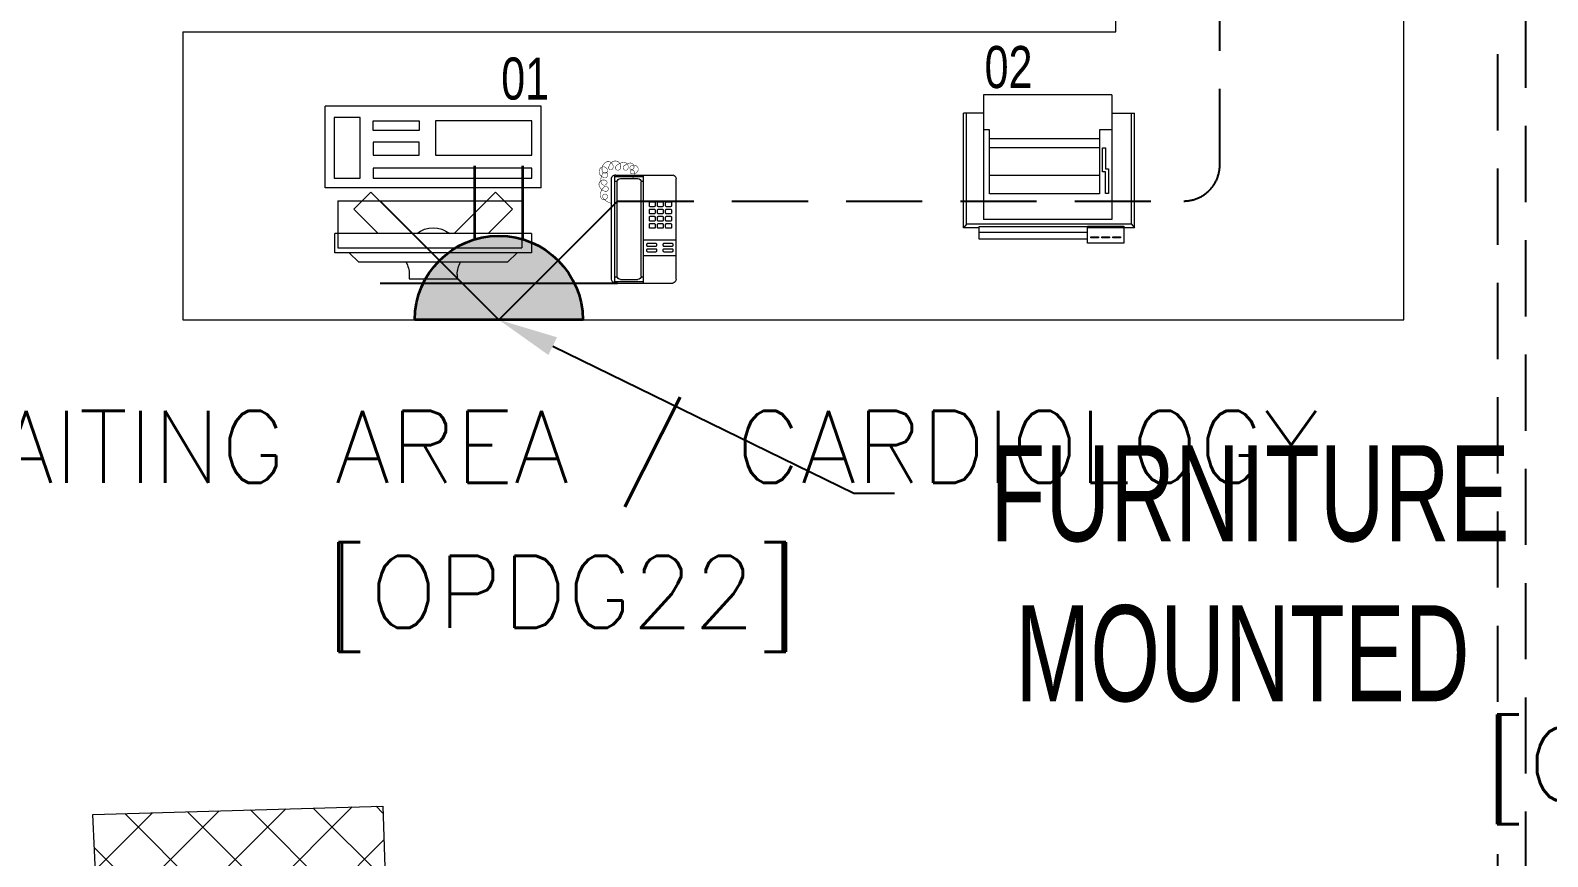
# Model space of a CAD drawing. Header units: inches. Extents: x -12418 to 242017, y -29325 to 19878.
# Drawn here: x 26688 to 29850, y -5685 to -3964 of the extents above; entities that cross this region are included whole.
import ezdxf
from ezdxf import colors
from ezdxf.entities.mleader import LeaderData, LeaderLine
from ezdxf.enums import TextEntityAlignment as Align
from ezdxf.math import Vec2, Vec3

# ---------------------------------------------------------------- set-up
doc = ezdxf.new("R2010")
doc.units = ezdxf.units.IN
doc.header["$LTSCALE"] = 25
doc.header["$MEASUREMENT"] = 0
doc.linetypes.add('DASHDOT', pattern=[25.4, 12.7, -6.35, 0, -6.35])
doc.linetypes.add('HIDDEN', pattern=[9.525, 6.35, -3.175])
doc.layers.get('0').update_dxf_attribs({"color": 8})
doc.layers.get('Defpoints').update_dxf_attribs({"color": 8})
for name, color, linetype, lineweight in [('00-Ground Floor$0$72_EGR_BASE_TEXT', 252, 'Continuous', 5), ('00-Ground Floor$0$72_EGR_EQP_TAG', 142, 'Continuous', 5), ('00-Ground Floor$0$C-HYDR-CTCH', 251, 'Continuous', 5), ('00-Ground Floor$0$Hatch', 254, 'Continuous', 5), ('00-Ground Floor$0$LOADING', 253, 'Continuous', 5), ('E-LITE-CIRC', 6, 'Continuous', 25), ('E-LITE-CLNG-CNDT', 6, 'DASHDOT', 35), ('E-LITE-EXIT-NUMB', 6, 'Continuous', 25), ('E-POWR-FLOR-CNDT', 6, 'HIDDEN', 25), ('E-POWR-TEXT', 6, 'Continuous', 25), ('E-POWR-WALL @ 100', 4, 'Continuous', 35)]:
    doc.layers.add(name, color=color, linetype=linetype, lineweight=lineweight)
doc.styles.add('00-Ground Floor$0$SIMPLEX', font='SIMPLEX.shx', dxfattribs={"height": 150})
doc.styles.add('00-Ground Floor$0$X3G_ENTITY_257CFD', font='swisscl.ttf', dxfattribs={"height": 200})
doc.styles.add('DC_Elc_Romans', font='elc_romans.shx', dxfattribs={"width": 0.7})
doc.styles.add('DC_Simplex', font='SIMPLEX.shx', dxfattribs={"width": 0.7})

# ---------------------------------------------------------------- blocks, each defined once
blk = doc.blocks.new('00-Ground Floor$0$DM20079-P')
at = {"color": 0}
for p, q in [((-0.0616, 0.225), (0.0594, 0.225)), ((-0.0616, 0.225), (-0.0616, 0)), ((-0.0616, 0.222), (-0.0016, 0.222)), ((-0.0016, 0.225), (-0.0016, 0)), ((-0.0686, 0.217), (-0.0686, 0.008)), ((-0.0616, 0.212), (-0.0565, 0.212)), ((-0.0566, 0.2105), (-0.0566, 0.0145)), ((-0.0496, 0.2175), (-0.0136, 0.2175)), ((-0.0068, 0.212), (-0.0016, 0.212)), ((-0.0066, 0.2105), (-0.0066, 0.0145)), ((0.0664, 0.217), (0.0664, 0.008)), ((-0.0016, 0.1675), (0.0664, 0.1675)), ((-0.0016, 0.135), (0.0664, 0.135)), ((-0.0616, 0.013), (-0.0565, 0.013)), ((-0.0616, 0.003), (-0.0016, 0.003)), ((-0.0594, 0), (0.0594, 0)), ((-0.0496, 0.0075), (-0.0136, 0.0075)), ((-0.0068, 0.013), (-0.0016, 0.013))]:
    blk.add_line(p, q, dxfattribs=at)
for points in [[(0.0074, 0.1605, 0.414214), (0.0054, 0.1585), (0.0054, 0.1555, 0.414214), (0.0074, 0.1535), (0.0234, 0.1535, 0.414214), (0.0254, 0.1555), (0.0254, 0.1585, 0.414214), (0.0234, 0.1605)], [(0.0574, 0.1535, 0.414214), (0.0594, 0.1555), (0.0594, 0.1585, 0.414214), (0.0574, 0.1605), (0.0414, 0.1605, 0.414214), (0.0394, 0.1585), (0.0394, 0.1555, 0.414214), (0.0414, 0.1535)], [(0.0234, 0.142, 0.414214), (0.0254, 0.144), (0.0254, 0.147, 0.414214), (0.0234, 0.149), (0.0074, 0.149, 0.414214), (0.0054, 0.147), (0.0054, 0.144, 0.414214), (0.0074, 0.142)], [(0.0574, 0.142, 0.414214), (0.0594, 0.144), (0.0594, 0.147, 0.414214), (0.0574, 0.149), (0.0414, 0.149, 0.414214), (0.0394, 0.147), (0.0394, 0.144, 0.414214), (0.0414, 0.142)], [(0.0104, 0.103, 0.414214), (0.0124, 0.101), (0.0204, 0.101, 0.414214), (0.0224, 0.103), (0.0224, 0.109, 0.414214), (0.0204, 0.111), (0.0124, 0.111, 0.414214), (0.0104, 0.109)], [(0.0104, 0.088, 0.414214), (0.0124, 0.086), (0.0204, 0.086, 0.414214), (0.0224, 0.088), (0.0224, 0.094, 0.414214), (0.0204, 0.096), (0.0124, 0.096, 0.414214), (0.0104, 0.094)], [(0.0274, 0.103, 0.414214), (0.0294, 0.101), (0.0374, 0.101, 0.414214), (0.0394, 0.103), (0.0394, 0.109, 0.414214), (0.0374, 0.111), (0.0294, 0.111, 0.414214), (0.0274, 0.109)], [(0.0274, 0.088, 0.414214), (0.0294, 0.086), (0.0374, 0.086, 0.414214), (0.0394, 0.088), (0.0394, 0.094, 0.414214), (0.0374, 0.096), (0.0294, 0.096, 0.414214), (0.0274, 0.094)], [(0.0444, 0.103, 0.414214), (0.0464, 0.101), (0.0544, 0.101, 0.414214), (0.0564, 0.103), (0.0564, 0.109, 0.414214), (0.0544, 0.111), (0.0464, 0.111, 0.414214), (0.0444, 0.109)], [(0.0444, 0.088, 0.414214), (0.0464, 0.086), (0.0544, 0.086, 0.414214), (0.0564, 0.088), (0.0564, 0.094, 0.414214), (0.0544, 0.096), (0.0464, 0.096, 0.414214), (0.0444, 0.094)], [(0.0104, 0.073, 0.414214), (0.0124, 0.071), (0.0204, 0.071, 0.414214), (0.0224, 0.073), (0.0224, 0.079, 0.414214), (0.0204, 0.081), (0.0124, 0.081, 0.414214), (0.0104, 0.079)], [(0.0104, 0.058, 0.414214), (0.0124, 0.056), (0.0204, 0.056, 0.414214), (0.0224, 0.058), (0.0224, 0.064, 0.414214), (0.0204, 0.066), (0.0124, 0.066, 0.414214), (0.0104, 0.064)], [(0.0274, 0.073, 0.414214), (0.0294, 0.071), (0.0374, 0.071, 0.414214), (0.0394, 0.073), (0.0394, 0.079, 0.414214), (0.0374, 0.081), (0.0294, 0.081, 0.414214), (0.0274, 0.079)], [(0.0274, 0.058, 0.414214), (0.0294, 0.056), (0.0374, 0.056, 0.414214), (0.0394, 0.058), (0.0394, 0.064, 0.414214), (0.0374, 0.066), (0.0294, 0.066, 0.414214), (0.0274, 0.064)], [(0.0444, 0.073, 0.414214), (0.0464, 0.071), (0.0544, 0.071, 0.414214), (0.0564, 0.073), (0.0564, 0.079, 0.414214), (0.0544, 0.081), (0.0464, 0.081, 0.414214), (0.0444, 0.079)], [(0.0444, 0.058, 0.414214), (0.0464, 0.056), (0.0544, 0.056, 0.414214), (0.0564, 0.058), (0.0564, 0.064, 0.414214), (0.0544, 0.066), (0.0464, 0.066, 0.414214), (0.0444, 0.064)]]:
    blk.add_lwpolyline(points, format="xyb", close=True, dxfattribs=at)
at = {"color": 0, "const_width": 0.001}
blk.add_lwpolyline([(-0.0686, 0.059, 0.184574), (-0.0861, 0.0478, 1.44364), (-0.0769, 0.0452, 0.837915), (-0.0907, 0.0465, 0.30536), (-0.0835, 0.0248, 1.584726), (-0.0815, 0.034, 0.253153), (-0.094, 0.0228, 0.874198), (-0.0776, 0.0142, 0.915253), (-0.0897, 0.0168, 0.223821), (-0.0874, -0.0011, 1.703343), (-0.0796, 0.005, 0.588962), (-0.0934, -0.0114, 0.717795), (-0.0769, -0.0108, 0.983104), (-0.0875, -0.0075, 0.326362), (-0.0815, -0.0259, 0.758716), (-0.0657, -0.0134, 0.906186), (-0.0743, -0.016, 0.189488), (-0.067, -0.0272, 0.7948), (-0.0506, -0.0127, 1.223996), (-0.0585, -0.0193, 0.072149), (-0.0473, -0.0259, 0.645886), (-0.0341, -0.0134, 1.366917), (-0.042, -0.0193, 0.078415), (-0.0315, -0.0246, 0.723006), (-0.0229, -0.0127, 1.105484), (-0.0289, -0.018, 0.327892), (-0.017, -0.0193, 0.446638), (-0.0144, -0.0068, 0.327263), (-0.0269, -0.0029, 1.240441), (-0.0229, -0.0094, 0.611307), (-0.0278, 0.0075)], format="xyb", dxfattribs=at)
at = {"color": 0}
for centre, radius, start, end in [((-0.0605, 0.217), 0.00813, 97.9633, 179.6649), ((0.0582, 0.217), 0.00813, 0.3351, 82.0367), ((-0.0496, 0.2105), 0.007, 90, 180), ((-0.0136, 0.2105), 0.007, 0, 90), ((-0.0605, 0.008), 0.00813, 180.3351, 277.9633), ((-0.0496, 0.0145), 0.007, 180, 270), ((-0.0136, 0.0145), 0.007, 270, 0), ((0.0582, 0.008), 0.00813, 277.9633, 359.6649)]:
    blk.add_arc(centre, radius, start, end, dxfattribs=at)
blk = doc.blocks.new('00-Ground Floor$0$ITCWLS1-P')
at = {"layer": '00-Ground Floor$0$LOADING'}
for p, q in [((-0.17, 0.45), (-0.17, 0)), ((-0.17, 0.45), (0, 0.45)), ((0, 0.45), (0, 0)), ((-0.2651, 0.43, 0), (-0.3051, 0.43, 0)), ((-0.3051, 0.43, 0), (-0.3051, 0.02, 0)), ((-0.2651, 0.43, 0), (-0.2651, 0.02, 0)), ((-0.1496, 0.4305), (-0.1291, 0.4305)), ((-0.1291, 0.4305), (-0.1291, 0.4089)), ((-0.3251, 0.38, 0), (-0.3051, 0.4, 0)), ((-0.3251, 0.38, 0), (-0.3251, 0.07, 0)), ((-0.197, 0.4094), (-0.295, 0.4094)), ((-0.295, 0.0264), (-0.295, 0.4094)), ((-0.197, 0.0264), (-0.197, 0.4094)), ((-0.3503, 0.275), (-0.3596, 0.275)), ((-0.3596, 0.175), (-0.3596, 0.275)), ((-0.3503, 0.175), (-0.3596, 0.175)), ((-0.3251, 0.07, 0), (-0.3051, 0.05, 0)), ((-0.3051, 0.02, 0), (-0.2651, 0.02, 0)), ((-0.197, 0.0264), (-0.295, 0.0264)), ((-0.17, 0), (0, 0))]:
    blk.add_line(p, q, dxfattribs=at)
at = {"layer": '00-Ground Floor$0$LOADING', "extrusion": (2.48281e-10, 3.18408e-10, -1)}
for p, q in [((-0.2651, 0.3395), (-0.2144, 0.3902)), ((-0.1791, 0.3548), (-0.2144, 0.3902)), ((-0.2651, 0.2688), (-0.1791, 0.3548))]:
    blk.add_line(p, q, dxfattribs=at)
at = {"layer": '00-Ground Floor$0$LOADING', "extrusion": (2.48281e-10, -3.18408e-10, -1)}
for p, q in [((-0.2651, 0.1812), (-0.1791, 0.0952)), ((-0.2651, 0.1105), (-0.2144, 0.0598)), ((-0.1791, 0.0952), (-0.2144, 0.0598))]:
    blk.add_line(p, q, dxfattribs=at)
at = {"layer": '00-Ground Floor$0$LOADING'}
for points in [[(-0.1291, 0.4089), (-0.1291, 0.1), (-0.1496, 0.1), (-0.1496, 0.4305)], [(-0.1496, 0.1), (-0.1496, 0.1), (-0.1496, 0.1), (-0.1496, 0.1), (-0.1496, 0.1), (-0.1496, 0.1), (-0.1496, 0.1), (-0.1496, 0.1), (-0.1496, 0.1)], [(-0.1496, 0.1), (-0.1496, 0.1), (-0.1496, 0.1), (-0.1496, 0.1), (-0.1496, 0.1), (-0.1496, 0.1), (-0.1496, 0.1), (-0.1496, 0.1), (-0.1496, 0.1), (-0.1496, 0.1), (-0.1496, 0.1), (-0.1496, 0.1), (-0.1496, 0.1), (-0.1496, 0.1), (-0.1496, 0.1), (-0.1496, 0.1), (-0.1496, 0.1), (-0.1496, 0.1)], [(-0.1496, 0.1), (-0.1496, 0.1), (-0.1496, 0.1), (-0.1496, 0.1), (-0.1496, 0.1), (-0.1496, 0.1), (-0.1496, 0.1), (-0.1496, 0.1), (-0.1496, 0.1), (-0.1496, 0.1)], [(-0.1496, 0.1), (-0.1496, 0.1), (-0.1496, 0.1), (-0.1496, 0.1), (-0.1496, 0.1), (-0.1496, 0.1), (-0.1496, 0.1)], [(-0.1496, 0.1), (-0.1496, 0.1), (-0.1496, 0.1), (-0.1496, 0.1), (-0.1496, 0.1), (-0.1496, 0.1), (-0.1496, 0.1), (-0.1496, 0.1), (-0.1496, 0.1), (-0.1496, 0.1)], [(-0.1496, 0.1), (-0.1496, 0.1), (-0.1496, 0.1), (-0.1496, 0.1), (-0.1496, 0.1), (-0.1496, 0.1), (-0.1496, 0.1), (-0.1496, 0.1), (-0.1496, 0.1), (-0.1496, 0.1), (-0.1496, 0.1), (-0.1496, 0.1), (-0.1496, 0.1), (-0.1496, 0.1), (-0.1496, 0.1)], [(-0.1496, 0.1), (-0.1496, 0.1), (-0.1496, 0.1), (-0.1496, 0.1), (-0.1496, 0.1), (-0.1496, 0.1), (-0.1496, 0.1), (-0.1496, 0.1), (-0.1496, 0.1), (-0.1496, 0.1)], [(-0.1496, 0.1), (-0.1496, 0.1), (-0.1496, 0.1), (-0.1496, 0.1), (-0.1496, 0.1), (-0.1496, 0.1), (-0.1496, 0.1), (-0.1496, 0.1), (-0.1496, 0.1), (-0.1496, 0.1)], [(-0.1496, 0.1), (-0.1496, 0.1), (-0.1496, 0.1), (-0.1496, 0.1), (-0.1496, 0.1), (-0.1496, 0.1), (-0.1496, 0.1), (-0.1496, 0.1), (-0.1496, 0.1), (-0.1496, 0.1), (-0.1496, 0.1), (-0.1496, 0.1), (-0.1496, 0.1), (-0.1496, 0.1), (-0.1496, 0.1), (-0.1496, 0.1), (-0.1496, 0.1), (-0.1496, 0.1), (-0.1496, 0.1), (-0.1496, 0.1), (-0.1496, 0.1), (-0.1496, 0.1), (-0.1496, 0.1), (-0.1496, 0.1), (-0.1496, 0.1), (-0.1496, 0.1), (-0.1496, 0.1), (-0.1496, 0.1), (-0.1496, 0.1), (-0.1496, 0.1), (-0.1496, 0.1), (-0.1496, 0.1), (-0.1496, 0.1), (-0.1496, 0.1), (-0.1496, 0.1), (-0.1496, 0.1), (-0.1496, 0.1), (-0.1496, 0.1), (-0.1496, 0.1), (-0.1496, 0.1), (-0.1496, 0.1), (-0.1496, 0.1), (-0.1496, 0.1), (-0.1496, 0.1), (-0.1496, 0.1), (-0.1496, 0.1), (-0.1496, 0.1), (-0.1496, 0.1), (-0.1496, 0.1), (-0.1496, 0.1), (-0.1496, 0.1), (-0.1496, 0.1), (-0.1496, 0.1), (-0.1496, 0.1)], [(-0.1496, 0.1), (-0.1496, 0.1), (-0.1496, 0.1), (-0.1496, 0.1), (-0.1496, 0.1), (-0.1496, 0.1), (-0.1496, 0.1), (-0.1496, 0.1), (-0.1496, 0.1), (-0.1496, 0.1), (-0.1496, 0.1), (-0.1496, 0.1), (-0.1496, 0.1), (-0.1496, 0.1), (-0.1496, 0.1), (-0.1496, 0.1), (-0.1496, 0.1), (-0.1496, 0.1), (-0.1496, 0.1), (-0.1496, 0.1), (-0.1496, 0.1), (-0.1496, 0.1), (-0.1496, 0.1), (-0.1496, 0.1), (-0.1496, 0.1), (-0.1496, 0.1), (-0.1496, 0.1), (-0.1496, 0.1), (-0.1496, 0.1), (-0.1496, 0.1), (-0.1496, 0.1), (-0.1496, 0.1), (-0.1496, 0.1), (-0.1496, 0.1), (-0.1496, 0.1), (-0.1496, 0.1), (-0.1496, 0.1), (-0.1496, 0.1), (-0.1496, 0.1), (-0.1496, 0.1), (-0.1496, 0.1), (-0.1496, 0.1), (-0.1496, 0.1), (-0.1496, 0.1), (-0.1496, 0.1), (-0.1496, 0.1), (-0.1496, 0.1), (-0.1496, 0.1), (-0.1496, 0.1), (-0.1496, 0.1), (-0.1496, 0.1), (-0.1496, 0.1), (-0.1496, 0.1), (-0.1496, 0.1), (-0.1496, 0.1), (-0.1496, 0.1), (-0.1496, 0.1), (-0.1496, 0.1), (-0.1496, 0.1), (-0.1496, 0.1), (-0.1496, 0.1), (-0.1496, 0.1), (-0.1496, 0.1), (-0.1496, 0.1), (-0.1496, 0.1), (-0.1496, 0.1), (-0.1496, 0.1), (-0.1496, 0.1), (-0.1496, 0.1), (-0.1496, 0.1), (-0.1496, 0.1), (-0.1496, 0.1), (-0.1496, 0.1), (-0.1496, 0.1), (-0.1496, 0.1), (-0.1496, 0.1), (-0.1496, 0.1), (-0.1496, 0.1), (-0.1496, 0.1), (-0.1496, 0.1), (-0.1496, 0.1), (-0.1496, 0.1), (-0.1496, 0.1), (-0.1496, 0.1), (-0.1496, 0.1), (-0.1496, 0.1), (-0.1496, 0.1), (-0.1496, 0.1), (-0.1496, 0.1)], [(-0.1496, 0.1), (-0.1496, 0.1), (-0.1496, 0.1), (-0.1496, 0.1), (-0.1496, 0.1), (-0.1496, 0.1), (-0.1496, 0.1), (-0.1496, 0.1), (-0.1496, 0.1), (-0.1496, 0.1), (-0.1496, 0.1), (-0.1496, 0.1)], [(-0.1496, 0.1), (-0.1496, 0.1), (-0.1496, 0.1), (-0.1496, 0.1), (-0.1496, 0.1), (-0.1496, 0.1), (-0.1496, 0.1)], [(-0.1496, 0.1), (-0.1496, 0.1), (-0.1496, 0.1), (-0.1496, 0.1), (-0.1496, 0.1), (-0.1496, 0.1), (-0.1496, 0.1), (-0.1496, 0.1), (-0.1496, 0.1), (-0.1496, 0.1), (-0.1496, 0.1), (-0.1496, 0.1), (-0.1496, 0.1), (-0.1496, 0.1), (-0.1496, 0.1), (-0.1496, 0.1), (-0.1496, 0.1)], [(-0.1496, 0.1), (-0.1496, 0.1), (-0.1496, 0.1), (-0.1496, 0.1), (-0.1496, 0.1), (-0.1496, 0.1), (-0.1496, 0.1), (-0.1496, 0.1), (-0.1496, 0.1), (-0.1496, 0.1), (-0.1496, 0.1), (-0.1496, 0.1), (-0.1496, 0.1), (-0.1496, 0.1), (-0.1496, 0.1), (-0.1496, 0.1), (-0.1496, 0.1), (-0.1496, 0.1), (-0.1496, 0.1), (-0.1496, 0.1), (-0.1496, 0.1), (-0.1496, 0.1), (-0.1496, 0.1), (-0.1496, 0.1), (-0.1496, 0.1), (-0.1496, 0.1), (-0.1496, 0.1), (-0.1496, 0.1), (-0.1496, 0.1), (-0.1496, 0.1), (-0.1496, 0.1), (-0.1496, 0.1), (-0.1496, 0.1), (-0.1496, 0.1), (-0.1496, 0.1), (-0.1496, 0.1), (-0.1496, 0.1), (-0.1496, 0.1), (-0.1496, 0.1), (-0.1496, 0.1), (-0.1496, 0.1), (-0.1496, 0.1), (-0.1496, 0.1), (-0.1496, 0.1), (-0.1496, 0.1), (-0.1496, 0.1), (-0.1496, 0.1), (-0.1496, 0.1), (-0.1496, 0.1), (-0.1496, 0.1), (-0.1496, 0.1), (-0.1496, 0.1), (-0.1496, 0.1), (-0.1496, 0.1), (-0.1496, 0.1), (-0.1496, 0.1), (-0.1496, 0.1), (-0.1496, 0.1), (-0.1496, 0.1), (-0.1496, 0.1), (-0.1496, 0.1), (-0.1496, 0.1), (-0.1496, 0.1), (-0.1496, 0.1), (-0.1496, 0.1), (-0.1496, 0.1), (-0.1496, 0.1), (-0.1496, 0.1), (-0.1496, 0.1), (-0.1496, 0.1), (-0.1496, 0.1), (-0.1496, 0.1), (-0.1496, 0.1), (-0.1496, 0.1), (-0.1496, 0.1), (-0.1496, 0.1), (-0.1496, 0.1), (-0.1496, 0.1), (-0.1496, 0.1), (-0.1496, 0.1), (-0.1496, 0.1), (-0.1496, 0.1), (-0.1496, 0.1), (-0.1496, 0.1), (-0.1496, 0.1), (-0.1496, 0.1), (-0.1496, 0.1), (-0.1496, 0.1), (-0.1496, 0.1), (-0.1496, 0.1), (-0.1496, 0.1), (-0.1496, 0.1), (-0.1496, 0.1), (-0.1496, 0.1), (-0.1496, 0.1), (-0.1496, 0.1), (-0.1496, 0.1), (-0.1496, 0.1), (-0.1496, 0.1), (-0.1496, 0.1), (-0.1496, 0.1), (-0.1496, 0.1), (-0.1496, 0.1), (-0.1496, 0.1), (-0.1496, 0.1), (-0.1496, 0.1), (-0.1496, 0.1), (-0.1496, 0.1), (-0.1496, 0.1), (-0.1496, 0.1), (-0.1496, 0.1)], [(-0.1496, 0.1), (-0.1496, 0.1), (-0.1496, 0.1), (-0.1496, 0.1), (-0.1496, 0.1), (-0.1496, 0.1), (-0.1496, 0.1), (-0.1496, 0.1)]]:
    blk.add_lwpolyline(points, dxfattribs=at)
for points in [[(-0.1019, 0.4305), (-0.0304, 0.4305), (-0.0304, 0.2294), (-0.1019, 0.2294)], [(-0.1019, 0.1954), (-0.0747, 0.1954), (-0.0747, 0.1), (-0.1019, 0.1)], [(-0.0304, 0.1954), (-0.0508, 0.1954), (-0.0508, 0.1), (-0.0304, 0.1)], [(-0.1496, 0.1), (-0.1496, 0.1), (-0.1496, 0.1), (-0.1496, 0.1), (-0.1496, 0.1), (-0.1496, 0.1), (-0.1496, 0.1), (-0.1496, 0.1), (-0.1496, 0.1), (-0.1496, 0.1), (-0.1496, 0.1), (-0.1496, 0.1), (-0.1496, 0.1), (-0.1496, 0.1), (-0.1496, 0.1), (-0.1496, 0.1), (-0.1496, 0.1), (-0.1496, 0.1), (-0.1496, 0.1), (-0.1496, 0.1), (-0.1496, 0.1), (-0.1496, 0.1), (-0.1496, 0.1), (-0.1496, 0.1), (-0.1496, 0.1), (-0.1496, 0.1), (-0.1496, 0.1), (-0.1496, 0.1), (-0.1496, 0.1), (-0.1496, 0.1), (-0.1496, 0.1), (-0.1496, 0.1), (-0.1496, 0.1), (-0.1496, 0.1), (-0.1496, 0.1), (-0.1496, 0.1), (-0.1496, 0.1), (-0.1496, 0.1), (-0.1496, 0.1), (-0.1496, 0.1), (-0.1496, 0.1), (-0.1496, 0.1), (-0.1496, 0.1), (-0.1496, 0.1), (-0.1496, 0.1), (-0.1496, 0.1), (-0.1496, 0.1), (-0.1496, 0.1), (-0.1496, 0.1), (-0.1496, 0.1), (-0.1496, 0.1), (-0.1496, 0.1), (-0.1496, 0.1), (-0.1496, 0.1), (-0.1496, 0.1), (-0.1496, 0.1), (-0.1496, 0.1), (-0.1496, 0.1), (-0.1496, 0.1), (-0.1496, 0.1), (-0.1496, 0.1), (-0.1496, 0.1), (-0.1496, 0.1), (-0.1496, 0.1), (-0.1496, 0.1), (-0.1496, 0.1), (-0.1496, 0.1), (-0.1496, 0.1), (-0.1496, 0.1), (-0.1496, 0.1), (-0.1496, 0.1), (-0.1496, 0.1), (-0.1496, 0.1), (-0.1496, 0.1), (-0.1496, 0.1), (-0.1496, 0.1), (-0.1496, 0.1), (-0.1496, 0.1), (-0.1496, 0.1), (-0.1496, 0.1), (-0.1496, 0.1), (-0.1496, 0.1), (-0.1496, 0.1), (-0.1496, 0.1), (-0.1496, 0.1), (-0.1496, 0.1), (-0.1496, 0.1), (-0.1496, 0.1), (-0.1496, 0.1), (-0.1496, 0.1), (-0.1496, 0.1), (-0.1496, 0.1), (-0.1496, 0.1), (-0.1496, 0.1), (-0.1496, 0.1), (-0.1496, 0.1), (-0.1496, 0.1), (-0.1496, 0.1), (-0.1496, 0.1), (-0.1496, 0.1), (-0.1496, 0.1), (-0.1496, 0.1), (-0.1496, 0.1), (-0.1496, 0.1), (-0.1496, 0.1), (-0.1496, 0.1), (-0.1496, 0.1), (-0.1496, 0.1), (-0.1496, 0.1), (-0.1496, 0.1), (-0.1496, 0.1), (-0.1496, 0.1), (-0.1496, 0.1), (-0.1496, 0.1), (-0.1496, 0.1), (-0.1496, 0.1), (-0.1496, 0.1), (-0.1496, 0.1), (-0.1496, 0.1), (-0.1496, 0.1), (-0.1496, 0.1), (-0.1496, 0.1), (-0.1496, 0.1), (-0.1496, 0.1), (-0.1496, 0.1), (-0.1496, 0.1), (-0.1496, 0.1), (-0.1496, 0.1), (-0.1496, 0.1), (-0.1496, 0.1), (-0.1496, 0.1), (-0.1496, 0.1), (-0.1496, 0.1), (-0.1496, 0.1), (-0.1496, 0.1), (-0.1496, 0.1), (-0.1496, 0.1), (-0.1496, 0.1), (-0.1496, 0.1), (-0.1496, 0.1), (-0.1496, 0.1), (-0.1496, 0.1), (-0.1496, 0.1), (-0.1496, 0.1), (-0.1496, 0.1), (-0.1496, 0.1), (-0.1496, 0.1), (-0.1496, 0.1), (-0.1496, 0.1), (-0.1496, 0.1), (-0.1496, 0.1), (-0.1496, 0.1), (-0.1496, 0.1), (-0.1496, 0.1), (-0.1496, 0.1), (-0.1496, 0.1), (-0.1496, 0.1), (-0.1496, 0.1), (-0.1496, 0.1), (-0.1496, 0.1), (-0.1496, 0.1), (-0.1496, 0.1), (-0.1496, 0.1), (-0.1496, 0.1), (-0.1496, 0.1), (-0.1496, 0.1), (-0.1496, 0.1), (-0.1496, 0.1), (-0.1496, 0.1), (-0.1496, 0.1), (-0.1496, 0.1), (-0.1496, 0.1), (-0.1496, 0.1), (-0.1496, 0.1), (-0.1496, 0.1), (-0.1496, 0.1), (-0.1496, 0.1), (-0.1496, 0.1), (-0.1496, 0.1), (-0.1496, 0.1), (-0.1496, 0.1), (-0.1496, 0.1), (-0.1496, 0.1), (-0.1496, 0.1), (-0.1496, 0.1), (-0.1496, 0.1), (-0.1496, 0.1), (-0.1496, 0.1), (-0.1496, 0.1), (-0.1496, 0.1), (-0.1496, 0.1), (-0.1496, 0.1), (-0.1496, 0.1), (-0.1496, 0.1), (-0.1496, 0.1), (-0.1496, 0.1), (-0.1496, 0.1), (-0.1496, 0.1), (-0.1496, 0.1), (-0.1496, 0.1), (-0.1496, 0.1), (-0.1496, 0.1), (-0.1496, 0.1), (-0.1496, 0.1), (-0.1496, 0.1), (-0.1496, 0.1), (-0.1496, 0.1), (-0.1496, 0.1), (-0.1496, 0.1), (-0.1496, 0.1), (-0.1496, 0.1), (-0.1496, 0.1), (-0.1496, 0.1), (-0.1496, 0.1), (-0.1496, 0.1), (-0.1496, 0.1), (-0.1496, 0.1), (-0.1496, 0.1), (-0.1496, 0.1), (-0.1496, 0.1), (-0.1496, 0.1), (-0.1496, 0.1), (-0.1496, 0.1), (-0.1496, 0.1), (-0.1496, 0.1), (-0.1496, 0.1), (-0.1496, 0.1), (-0.1496, 0.1), (-0.1496, 0.1), (-0.1496, 0.1), (-0.1496, 0.1), (-0.1496, 0.1), (-0.1496, 0.1), (-0.1496, 0.1), (-0.1496, 0.1), (-0.1496, 0.1), (-0.1496, 0.1), (-0.1496, 0.1), (-0.1496, 0.1), (-0.1496, 0.1), (-0.1496, 0.1), (-0.1496, 0.1), (-0.1496, 0.1), (-0.1496, 0.1), (-0.1496, 0.1), (-0.1496, 0.1), (-0.1496, 0.1), (-0.1496, 0.1), (-0.1496, 0.1), (-0.1496, 0.1), (-0.1496, 0.1), (-0.1496, 0.1), (-0.1496, 0.1), (-0.1496, 0.1), (-0.1496, 0.1), (-0.1496, 0.1), (-0.1496, 0.1), (-0.1496, 0.1), (-0.1496, 0.1), (-0.1496, 0.1), (-0.1496, 0.1), (-0.1496, 0.1), (-0.1496, 0.1), (-0.1496, 0.1), (-0.1496, 0.1), (-0.1496, 0.1), (-0.1496, 0.1), (-0.1496, 0.1), (-0.1496, 0.1), (-0.1496, 0.1), (-0.1496, 0.1), (-0.1496, 0.1), (-0.1496, 0.1), (-0.1496, 0.1), (-0.1496, 0.1), (-0.1496, 0.1), (-0.1496, 0.1)], [(-0.1496, 0.1), (-0.1496, 0.1), (-0.1496, 0.1), (-0.1496, 0.1), (-0.1496, 0.1), (-0.1496, 0.1), (-0.1496, 0.1), (-0.1496, 0.1), (-0.1496, 0.1), (-0.1496, 0.1), (-0.1496, 0.1), (-0.1496, 0.1), (-0.1496, 0.1), (-0.1496, 0.1), (-0.1496, 0.1), (-0.1496, 0.1), (-0.1496, 0.1), (-0.1496, 0.1), (-0.1496, 0.1), (-0.1496, 0.1), (-0.1496, 0.1), (-0.1496, 0.1), (-0.1496, 0.1), (-0.1496, 0.1), (-0.1496, 0.1), (-0.1496, 0.1), (-0.1496, 0.1), (-0.1496, 0.1), (-0.1496, 0.1), (-0.1496, 0.1), (-0.1496, 0.1), (-0.1496, 0.1), (-0.1496, 0.1), (-0.1496, 0.1), (-0.1496, 0.1), (-0.1496, 0.1), (-0.1496, 0.1), (-0.1496, 0.1), (-0.1496, 0.1), (-0.1496, 0.1), (-0.1496, 0.1), (-0.1496, 0.1), (-0.1496, 0.1), (-0.1496, 0.1), (-0.1496, 0.1), (-0.1496, 0.1), (-0.1496, 0.1), (-0.1496, 0.1), (-0.1496, 0.1), (-0.1496, 0.1), (-0.1496, 0.1), (-0.1496, 0.1), (-0.1496, 0.1), (-0.1496, 0.1), (-0.1496, 0.1), (-0.1496, 0.1), (-0.1496, 0.1), (-0.1496, 0.1), (-0.1496, 0.1), (-0.1496, 0.1), (-0.1496, 0.1), (-0.1496, 0.1), (-0.1496, 0.1), (-0.1496, 0.1), (-0.1496, 0.1), (-0.1496, 0.1), (-0.1496, 0.1), (-0.1496, 0.1), (-0.1496, 0.1), (-0.1496, 0.1), (-0.1496, 0.1), (-0.1496, 0.1), (-0.1496, 0.1), (-0.1496, 0.1), (-0.1496, 0.1), (-0.1496, 0.1), (-0.1496, 0.1), (-0.1496, 0.1), (-0.1496, 0.1), (-0.1496, 0.1), (-0.1496, 0.1), (-0.1496, 0.1), (-0.1496, 0.1), (-0.1496, 0.1), (-0.1496, 0.1), (-0.1496, 0.1), (-0.1496, 0.1), (-0.1496, 0.1), (-0.1496, 0.1), (-0.1496, 0.1), (-0.1496, 0.1), (-0.1496, 0.1), (-0.1496, 0.1), (-0.1496, 0.1), (-0.1496, 0.1), (-0.1496, 0.1), (-0.1496, 0.1), (-0.1496, 0.1), (-0.1496, 0.1), (-0.1496, 0.1), (-0.1496, 0.1), (-0.1496, 0.1), (-0.1496, 0.1), (-0.1496, 0.1), (-0.1496, 0.1), (-0.1496, 0.1), (-0.1496, 0.1), (-0.1496, 0.1), (-0.1496, 0.1), (-0.1496, 0.1), (-0.1496, 0.1), (-0.1496, 0.1), (-0.1496, 0.1), (-0.1496, 0.1), (-0.1496, 0.1), (-0.1496, 0.1), (-0.1496, 0.1), (-0.1496, 0.1), (-0.1496, 0.1), (-0.1496, 0.1), (-0.1496, 0.1), (-0.1496, 0.1), (-0.1496, 0.1), (-0.1496, 0.1), (-0.1496, 0.1), (-0.1496, 0.1), (-0.1496, 0.1), (-0.1496, 0.1), (-0.1496, 0.1), (-0.1496, 0.1), (-0.1496, 0.1), (-0.1496, 0.1), (-0.1496, 0.1), (-0.1496, 0.1), (-0.1496, 0.1), (-0.1496, 0.1), (-0.1496, 0.1), (-0.1496, 0.1), (-0.1496, 0.1), (-0.1496, 0.1), (-0.1496, 0.1), (-0.1496, 0.1), (-0.1496, 0.1), (-0.1496, 0.1), (-0.1496, 0.1), (-0.1496, 0.1), (-0.1496, 0.1), (-0.1496, 0.1), (-0.1496, 0.1), (-0.1496, 0.1), (-0.1496, 0.1), (-0.1496, 0.1), (-0.1496, 0.1), (-0.1496, 0.1), (-0.1496, 0.1), (-0.1496, 0.1), (-0.1496, 0.1), (-0.1496, 0.1), (-0.1496, 0.1), (-0.1496, 0.1), (-0.1496, 0.1), (-0.1496, 0.1), (-0.1496, 0.1), (-0.1496, 0.1), (-0.1496, 0.1), (-0.1496, 0.1), (-0.1496, 0.1), (-0.1496, 0.1), (-0.1496, 0.1), (-0.1496, 0.1), (-0.1496, 0.1), (-0.1496, 0.1), (-0.1496, 0.1), (-0.1496, 0.1), (-0.1496, 0.1), (-0.1496, 0.1), (-0.1496, 0.1), (-0.1496, 0.1), (-0.1496, 0.1), (-0.1496, 0.1), (-0.1496, 0.1), (-0.1496, 0.1), (-0.1496, 0.1), (-0.1496, 0.1), (-0.1496, 0.1), (-0.1496, 0.1), (-0.1496, 0.1), (-0.1496, 0.1), (-0.1496, 0.1), (-0.1496, 0.1), (-0.1496, 0.1), (-0.1496, 0.1), (-0.1496, 0.1), (-0.1496, 0.1), (-0.1496, 0.1), (-0.1496, 0.1), (-0.1496, 0.1), (-0.1496, 0.1), (-0.1496, 0.1), (-0.1496, 0.1), (-0.1496, 0.1), (-0.1496, 0.1), (-0.1496, 0.1), (-0.1496, 0.1), (-0.1496, 0.1), (-0.1496, 0.1), (-0.1496, 0.1), (-0.1496, 0.1), (-0.1496, 0.1), (-0.1496, 0.1), (-0.1496, 0.1), (-0.1496, 0.1), (-0.1496, 0.1), (-0.1496, 0.1)], [(-0.1496, 0.1), (-0.1496, 0.1), (-0.1496, 0.1), (-0.1496, 0.1), (-0.1496, 0.1), (-0.1496, 0.1), (-0.1496, 0.1), (-0.1496, 0.1), (-0.1496, 0.1), (-0.1496, 0.1), (-0.1496, 0.1), (-0.1496, 0.1), (-0.1496, 0.1), (-0.1496, 0.1), (-0.1496, 0.1), (-0.1496, 0.1), (-0.1496, 0.1), (-0.1496, 0.1), (-0.1496, 0.1), (-0.1496, 0.1), (-0.1496, 0.1), (-0.1496, 0.1), (-0.1496, 0.1), (-0.1496, 0.1), (-0.1496, 0.1), (-0.1496, 0.1), (-0.1496, 0.1), (-0.1496, 0.1), (-0.1496, 0.1), (-0.1496, 0.1), (-0.1496, 0.1), (-0.1496, 0.1), (-0.1496, 0.1), (-0.1496, 0.1), (-0.1496, 0.1), (-0.1496, 0.1), (-0.1496, 0.1), (-0.1496, 0.1), (-0.1496, 0.1), (-0.1496, 0.1), (-0.1496, 0.1), (-0.1496, 0.1), (-0.1496, 0.1), (-0.1496, 0.1), (-0.1496, 0.1), (-0.1496, 0.1), (-0.1496, 0.1), (-0.1496, 0.1), (-0.1496, 0.1), (-0.1496, 0.1), (-0.1496, 0.1), (-0.1496, 0.1), (-0.1496, 0.1), (-0.1496, 0.1), (-0.1496, 0.1), (-0.1496, 0.1), (-0.1496, 0.1), (-0.1496, 0.1), (-0.1496, 0.1), (-0.1496, 0.1), (-0.1496, 0.1), (-0.1496, 0.1), (-0.1496, 0.1), (-0.1496, 0.1), (-0.1496, 0.1), (-0.1496, 0.1), (-0.1496, 0.1), (-0.1496, 0.1), (-0.1496, 0.1), (-0.1496, 0.1), (-0.1496, 0.1), (-0.1496, 0.1), (-0.1496, 0.1), (-0.1496, 0.1), (-0.1496, 0.1), (-0.1496, 0.1), (-0.1496, 0.1), (-0.1496, 0.1), (-0.1496, 0.1), (-0.1496, 0.1), (-0.1496, 0.1), (-0.1496, 0.1), (-0.1496, 0.1), (-0.1496, 0.1), (-0.1496, 0.1), (-0.1496, 0.1), (-0.1496, 0.1), (-0.1496, 0.1), (-0.1496, 0.1), (-0.1496, 0.1), (-0.1496, 0.1), (-0.1496, 0.1), (-0.1496, 0.1), (-0.1496, 0.1), (-0.1496, 0.1), (-0.1496, 0.1), (-0.1496, 0.1), (-0.1496, 0.1), (-0.1496, 0.1), (-0.1496, 0.1), (-0.1496, 0.1), (-0.1496, 0.1), (-0.1496, 0.1), (-0.1496, 0.1), (-0.1496, 0.1), (-0.1496, 0.1), (-0.1496, 0.1), (-0.1496, 0.1), (-0.1496, 0.1), (-0.1496, 0.1), (-0.1496, 0.1), (-0.1496, 0.1), (-0.1496, 0.1), (-0.1496, 0.1), (-0.1496, 0.1), (-0.1496, 0.1), (-0.1496, 0.1), (-0.1496, 0.1), (-0.1496, 0.1), (-0.1496, 0.1), (-0.1496, 0.1), (-0.1496, 0.1), (-0.1496, 0.1), (-0.1496, 0.1), (-0.1496, 0.1), (-0.1496, 0.1), (-0.1496, 0.1), (-0.1496, 0.1), (-0.1496, 0.1), (-0.1496, 0.1), (-0.1496, 0.1), (-0.1496, 0.1), (-0.1496, 0.1), (-0.1496, 0.1), (-0.1496, 0.1), (-0.1496, 0.1), (-0.1496, 0.1), (-0.1496, 0.1), (-0.1496, 0.1), (-0.1496, 0.1), (-0.1496, 0.1), (-0.1496, 0.1), (-0.1496, 0.1), (-0.1496, 0.1), (-0.1496, 0.1), (-0.1496, 0.1), (-0.1496, 0.1), (-0.1496, 0.1), (-0.1496, 0.1), (-0.1496, 0.1), (-0.1496, 0.1), (-0.1496, 0.1), (-0.1496, 0.1), (-0.1496, 0.1), (-0.1496, 0.1), (-0.1496, 0.1), (-0.1496, 0.1), (-0.1496, 0.1), (-0.1496, 0.1), (-0.1496, 0.1), (-0.1496, 0.1), (-0.1496, 0.1), (-0.1496, 0.1), (-0.1496, 0.1), (-0.1496, 0.1), (-0.1496, 0.1), (-0.1496, 0.1), (-0.1496, 0.1), (-0.1496, 0.1), (-0.1496, 0.1), (-0.1496, 0.1), (-0.1496, 0.1), (-0.1496, 0.1), (-0.1496, 0.1), (-0.1496, 0.1), (-0.1496, 0.1), (-0.1496, 0.1), (-0.1496, 0.1), (-0.1496, 0.1), (-0.1496, 0.1), (-0.1496, 0.1), (-0.1496, 0.1), (-0.1496, 0.1), (-0.1496, 0.1), (-0.1496, 0.1), (-0.1496, 0.1), (-0.1496, 0.1), (-0.1496, 0.1), (-0.1496, 0.1), (-0.1496, 0.1), (-0.1496, 0.1), (-0.1496, 0.1), (-0.1496, 0.1), (-0.1496, 0.1), (-0.1496, 0.1), (-0.1496, 0.1), (-0.1496, 0.1), (-0.1496, 0.1), (-0.1496, 0.1), (-0.1496, 0.1), (-0.1496, 0.1), (-0.1496, 0.1), (-0.1496, 0.1), (-0.1496, 0.1), (-0.1496, 0.1), (-0.1496, 0.1), (-0.1496, 0.1), (-0.1496, 0.1), (-0.1496, 0.1), (-0.1496, 0.1), (-0.1496, 0.1), (-0.1496, 0.1), (-0.1496, 0.1), (-0.1496, 0.1), (-0.1496, 0.1), (-0.1496, 0.1), (-0.1496, 0.1), (-0.1496, 0.1), (-0.1496, 0.1)], [(-0.1496, 0.0727), (-0.0236, 0.0727), (-0.0236, 0.0182), (-0.1496, 0.0182)]]:
    blk.add_lwpolyline(points, close=True, dxfattribs=at)
for centre, radius, start, end in [((-0.3503, 0.325), 0.05, 270, 300.3093), ((-0.3089, 0.225), 0.0556, 321.9431, 38.0569), ((-0.3503, 0.125), 0.05, 59.6907, 90)]:
    blk.add_arc(centre, radius, start, end, dxfattribs=at)
blk = doc.blocks.new('00-Ground Floor$0$ITPPLT2C-P')
at = {"color": 0}
for p, q in [((0.0229, 0.0318), (0.2618, 0.0318)), ((0.0304, 0.0256), (0.0229, 0.0318)), ((0.0229, 0), (0.0229, 0.0318)), ((0.2618, -0.0096), (0.2618, 0.0318)), ((0, 0), (0, -0.2262)), ((0.0252, 0), (0, 0)), ((0.0139, 0), (0.0139, -0.2262)), ((0.0252, 0), (0.0139, 0)), ((0.0252, -0.2262), (0.0252, 0)), ((0.0304, -0.3182), (0.0304, 0.0256)), ((0.0304, 0.0256), (0.2618, 0.0256)), ((0.0401, -0.2769), (0.0401, -0.0096)), ((0.3, -0.0096), (0.0401, -0.0096)), ((0.0939, -0.2515), (0.0939, -0.0222)), ((0.0939, -0.0222), (0.2274, -0.0222)), ((0.1321, -0.2515), (0.1321, -0.0222)), ((0.1894, -0.2515), (0.1894, -0.0222)), ((0.2082, -0.2515), (0.2082, -0.0222)), ((0.2274, -0.0222), (0.2274, -0.0096)), ((0.3, -0.2769), (0.3, -0.0096)), ((-0.0091, -0.2262), (0.0267, -0.2262)), ((-0.0091, -0.3023), (-0.0091, -0.2262)), ((-0.0087, -0.2262), (0.0236, -0.2262)), ((-0.0087, -0.3023), (-0.0087, -0.2262)), ((0, -0.2262), (0.0252, -0.2262)), ((0.0023, -0.2495), (0.0023, -0.2334)), ((0.0023, -0.2334), (0.0045, -0.2334)), ((0.0045, -0.2495), (0.0023, -0.2495)), ((0.0045, -0.2334), (0.0045, -0.2495)), ((0.0139, -0.2262), (0.0252, -0.2262)), ((0.0236, -0.2262), (0.0236, -0.3023)), ((0.0267, -0.2262), (0.0267, -0.3023)), ((0.2274, -0.2515), (0.0939, -0.2515)), ((0.2274, -0.2769), (0.2274, -0.2515)), ((0.0023, -0.2721), (0.0023, -0.2562)), ((0.0023, -0.2562), (0.0045, -0.2562)), ((0.0045, -0.2721), (0.0023, -0.2721)), ((0.0023, -0.295), (0.0023, -0.2793)), ((0.0023, -0.2793), (0.0045, -0.2793)), ((0.0045, -0.2562), (0.0045, -0.2721)), ((0.0045, -0.2793), (0.0045, -0.295)), ((0.3, -0.2769), (0.0401, -0.2769)), ((0.0947, -0.2701), (0.0947, -0.2641)), ((0.0947, -0.2641), (0.1395, -0.2641)), ((0.1457, -0.2701), (0.0947, -0.2701)), ((0.1395, -0.2575), (0.19, -0.2575)), ((0.1395, -0.2641), (0.1395, -0.2575)), ((0.19, -0.2641), (0.1457, -0.2641)), ((0.1457, -0.2641), (0.1457, -0.2701)), ((0.19, -0.2575), (0.19, -0.2641)), ((0.2618, -0.2769), (0.2618, -0.3246)), ((0.0267, -0.3023), (-0.0091, -0.3023)), ((0.0236, -0.3023), (-0.0087, -0.3023)), ((0.0045, -0.295), (0.0023, -0.295)), ((0.0229, -0.3246), (0.0229, -0.3023)), ((0.0304, -0.3182), (0.0229, -0.3246)), ((0.0229, -0.3246), (0.2618, -0.3246)), ((0.0304, -0.3182), (0.2618, -0.3182))]:
    blk.add_line(p, q, dxfattribs=at)
blk = doc.blocks.new('00-Ground Floor')
at = {"layer": '00-Ground Floor$0$Hatch'}
h = blk.add_hatch(dxfattribs=at)
h.set_pattern_fill('ANSI37', color=256, scale=30)
h.set_pattern_definition([(45, (-1981.42, -13099.68), (-67.35192, 67.35192), []), (135, (-1981.42, -13099.68), (-67.35192, -67.35192), [])])
h.paths.add_polyline_path([(48971.2, 8818.2), (48367.3, 8810.1), (48371.2, 8521.7), (48975.1, 8529.8)])
h.paths.add_polyline_path([(41810.5, 8810.5), (41227, 8805), (41207, 8513.7), (41790.5, 8519.1)])
h.paths.add_polyline_path([(27433.5, 8803.1), (26834.4, 8799), (26828.7, 8506), (27427.8, 8510)])
h.paths.add_polyline_path([(34618.7, 8805.3), (34017.5, 8797.8), (34009.3, 8512.1), (34610.5, 8519.6)])
h.paths.add_polyline_path([(20214.3, 8812.4), (19607.8, 8790.5), (19622.4, 8498), (20228.8, 8519.8)])
h.paths.add_polyline_path([(13477.7, 8802), (12255.7, 8825.9), (12249.3, 8529.8), (13471.3, 8505.8)])
h.paths.add_polyline_path([(13491.8, 1601.9), (12276.8, 1586.2), (12263.3, 1293.7), (13478.3, 1309.4)])
h.paths.add_polyline_path([(13465.7, -5591.3), (12262.6, -5607.3), (12256.9, -5900.3), (13460, -5884.3)])
h.paths.add_polyline_path([(13484.2, -12790), (12287.5, -12801.4), (12290.4, -13095.9), (13487, -13084.4)])
h.paths.add_polyline_path([(5849.2, -12787.9), (5245.6, -12791.6), (5256.3, -13077.1), (5859.8, -13073.4)])
h.paths.add_polyline_path([(5833.8, -5589.9), (5236.9, -5588.3), (5236.8, -5889.5), (5833.6, -5891)])
h.paths.add_polyline_path([(5843.6, 1599.7), (5224.3, 1600.9), (5213.7, 1298), (5833, 1296.7)])
h.paths.add_polyline_path([(5820.3, 8779.1), (5219.7, 8793.5), (5216, 8503.9), (5816.7, 8489.4)])
h.paths.add_polyline_path([(-1378.8, 8777.2), (-1981.4, 8799.9), (-1979.5, 8511.6), (-1376.9, 8488.9)])
h.paths.add_polyline_path([(-1371.1, -5601.1), (-1973.1, -5608.1), (-1969.7, -5899.7), (-1367.7, -5892.7)])
h.paths.add_polyline_path([(-1353.5, -12795.7), (-1951.9, -12796.7), (-1947.1, -13097.4), (-1348.7, -13096.4)])
h.paths.add_polyline_path([(20233.2, -12782.5), (19627.5, -12795.4), (19633.2, -13096.6), (20238.9, -13083.7)])
h.paths.add_polyline_path([(20226.6, -5590), (19632.3, -5607.6), (19634.4, -5904.1), (20228.7, -5886.6)])
h.paths.add_polyline_path([(20217.9, 1618), (19619, 1610.4), (19623, 1310.2), (20221.9, 1317.9)])
h.paths.add_polyline_path([(27418.3, 1602.8), (26816.3, 1607.5), (26820.6, 1315.3), (27422.5, 1310.7)])
h.paths.add_polyline_path([(27422, -5579.9), (26818.1, -5597.5), (26831.6, -5897.5), (27431.7, -5876.5)])
h.paths.add_polyline_path([(27438.1, -12795.9), (26834.3, -12789.3), (26831.9, -13075), (27435.7, -13081.6)])
h.paths.add_polyline_path([(34636.6, -12785.4), (34039.3, -12800), (34048.3, -13099.7), (34645.6, -13085.1)])
h.paths.add_polyline_path([(34629.3, -5597.1), (34028, -5595.2), (34029.2, -5892.4), (34630.4, -5894.3)])
h.paths.add_polyline_path([(34592.8, 1606.7), (34012, 1611.4), (34031.7, 1321.6), (34612.5, 1316.9)])
h.paths.add_polyline_path([(41796.2, 1606), (41198.6, 1619.8), (41200.6, 1327.8), (41798.2, 1314.1)])
h.paths.add_polyline_path([(41797.2, -5592.6), (41228.8, -5600.2), (41230.6, -5894.3), (41799, -5886.7)])
h.paths.add_polyline_path([(41834.3, -12789.7), (41229, -12792.4), (41230.4, -13096.9), (41835.6, -13094.3)])
h.paths.add_polyline_path([(49008.5, -12790.2), (48420.5, -12774.1), (48407.3, -13081.4), (48995.3, -13097.4)])
h.paths.add_polyline_path([(48992.7, -5590.8), (48389.5, -5589.7), (48387.5, -5886.2), (48990.7, -5887.3)])
at = {"layer": '00-Ground Floor$0$C-HYDR-CTCH', "flags": 128}
blk.add_lwpolyline([(26831.6, -5897.5), (26818.1, -5597.5), (27422, -5579.9), (27431.7, -5876.5)], close=True, dxfattribs=at)
at = {"layer": '00-Ground Floor$0$LOADING', "linetype": 'Continuous'}
for p, q in [((28949.5, -3966.9, 0), (28949.5, -2847.4, 0)), ((29549.5, -4566.9, 0), (29549.5, -2847.4, 0)), ((27005.5, -3966.9, 0), (28949.5, -3966.9, 0)), ((27005.5, -3966.9, 0), (27005.5, -4566.9, 0)), ((27005.5, -4566.9, 0), (29549.5, -4566.9, 0))]:
    blk.add_line(p, q, dxfattribs=at)
at = {"layer": '00-Ground Floor$0$LOADING', "extrusion": (-2.55363e-17, -7.77425e-06, -1), "xscale": -1000, "yscale": 1000, "zscale": 1000, "rotation": 270.0000000001835}
blk.add_blockref('00-Ground Floor$0$ITPPLT2C-P', (-28664.3, -4398.3, 0), dxfattribs=at)
at = {"layer": '00-Ground Floor$0$LOADING', "xscale": -1000, "yscale": 1000, "zscale": 1000}
for name, p, rotation in [('00-Ground Floor$0$ITCWLS1-P', (27302.3, -4121.9), 269.9999999924613), ('00-Ground Floor$0$DM20079-P', (27967.2, -4265.2), 179.9999934716077)]:
    blk.add_blockref(name, p, dxfattribs=dict(at, rotation=rotation))
at = {"layer": '00-Ground Floor$0$72_EGR_BASE_TEXT', "char_height": 150, "attachment_point": 2, "style": '00-Ground Floor$0$SIMPLEX'}
for s, insert in [('RECEPTION AND WAITING AREA / CARDIOLOGY', (27077.8, -4756.6)), ('[OPDG22]', (27796.2, -5058.9, 0)), ('[OPDG25]', (30210.2, -5417.8, 0))]:
    blk.add_mtext(s, dxfattribs=dict(at, insert=insert))
at = {"layer": '00-Ground Floor$0$72_EGR_EQP_TAG', "char_height": 87.47, "attachment_point": 2, "style": '00-Ground Floor$0$X3G_ENTITY_257CFD'}
for s, insert in [('02', (28726.1, -3996.5, 0)), ('01', (27718.8, -4020.5))]:
    blk.add_mtext(s, dxfattribs=dict(at, insert=insert))
blk = doc.blocks.new('*U15')
h = blk.add_hatch(color=253)
edge = h.paths.add_edge_path()
edge.add_line((0, 1.75), (0, -1.75))
edge.add_arc((0, 0), 1.75, 90, 270, ccw=False)
for p, q in [((-1.677, 0.5), (-3.211, 0.5)), ((-1.677, -0.5), (-3.211, -0.5))]:
    blk.add_line(p, q)
blk.add_lwpolyline([(0, 1.75, 1), (0, -1.75)], format="xyb", close=True)
at = {"layer": 'Defpoints'}
for p, q in [((-2.475, 2.475), (0, 0)), ((-0.758, -2.475), (-0.758, 2.475)), ((-2.475, -2.475), (0, 0))]:
    blk.add_line(p, q, dxfattribs=at)
at = {"layer": 'E-LITE-EXIT-NUMB', "style": 'DC_Simplex', "width": 0.7, "flags": 8}
blk.add_attdef('TYPE', text='', height=2, rotation=360, dxfattribs=at).set_placement((-2.682, 5.238), align=Align.RIGHT)
blk.add_attdef('CIRCUIT', (2.682, 5.238), '', height=2, rotation=360, dxfattribs=at)
blk = doc.blocks.new('ARR0W')
at = {"color": 45}
blk.add_ellipse((0, 0), major_axis=(0.4, 0), ratio=0.4, dxfattribs=at)
at = {"color": 45, "ltscale": 0.5}
blk.add_solid([(-1.4, 0.167), (-0.4, 0), (-1.4, -0.167)], dxfattribs=at)

msp = doc.modelspace()

# ---------------------------------------------------------------- linework, layer by layer
at = {"layer": 'E-POWR-FLOR-CNDT', "elevation": 0}
for points in [[(31449.5, -12492.9), (29878.8, -12492.9, -0.414214), (29803.8, -12417.9), (29803.8, -2388.5, 0.414214), (29728.8, -2313.5), (21267, -2313.5, 0.141886), (21226.9, -2325.1), (19999.5, -3700.8)], [(29449.5, -7819.3), (29671, -7819.3, 0.414214), (29746, -7744.3), (29746, -2434.3, 0.414214), (29671, -2359.3), (21265.9, -2359.3, 0.135075), (21227.5, -2369.9), (19999.5, -3700.8)], [(27787.7, -4443.1), (27911.4, -4319.4), (29091.3, -4319.4, 0.414214), (29166.3, -4244.4), (29166.3, -3084.4), (29272.4, -2971.2)]]:
    msp.add_lwpolyline(points, format="xyb", dxfattribs=at)

# ---------------------------------------------------------------- block references
at = {"layer": 'E-LITE-CLNG-CNDT'}
msp.add_blockref('00-Ground Floor', (0, 0), dxfattribs=at)
at = {"layer": 'E-POWR-WALL @ 100', "xscale": -100, "yscale": 100, "zscale": 100, "rotation": 90}
msp.add_blockref('*U15', (27663.9, -4566.9, 0), dxfattribs=at)

# ---------------------------------------------------------------- leaders
at = {"layer": 'E-LITE-CIRC'}
ml = msp.add_multileader_mtext('Standard', dxfattribs=at)
ml.set_content('{\\Fdc_el_romans|c0;\\W0.8;TO\\Fromans|c0; \\Fsimplex|c0;UPP-GF/S11}', color=256, style='DC_Simplex')
ml.set_leader_properties()
ml.set_arrow_properties(name='ARR0W')
ml.build(insert=Vec2(0, 0))
ml.multileader.update_dxf_attribs({"dogleg_length": 200, "arrow_head_size": 140, "scale": 100})
ctx = ml.context
ctx.base_point, ctx.scale, ctx.char_height, ctx.arrow_head_size, ctx.landing_gap_size, ctx.plane_origin, ctx.plane_x_axis, ctx.plane_y_axis = Vec3(26528.9, -3794.6, 0), 100, 200, 140, 140, Vec3(40056, -9851.1, 0), Vec3(1, 0.000001, 0), Vec3(-0.000001, 1, 0)
ctx.text_align_type = 2
notes = []
notes.append((ctx, [(1, (1, 1, 0), (28845.3, -3794.6, 0), (-1, -0.000001, 0), 108.8, [(0, [(29338.8, -2407.3, 0)], 0, [])])]))
ctx.mtext.insert, ctx.mtext.text_direction, ctx.mtext.rotation, ctx.mtext.alignment, ctx.mtext.flow_direction = Vec3(28596.5, -3661.3, 0), Vec3(1, 0.000001, 0), 0.000001, 3, 5
at = {"layer": 'E-POWR-TEXT'}
ml = msp.add_multileader_mtext('Standard', dxfattribs=at)
ml.set_content('FURNITURE\\P MOUNTED', color=256, style='DC_Elc_Romans')
ml.set_leader_properties(color=45)
ml.build(insert=Vec2(0, 0))
ml.multileader.update_dxf_attribs({"dogleg_length": 2, "arrow_head_size": 125, "scale": 100})
ctx = ml.context
ctx.base_point, ctx.scale, ctx.char_height, ctx.arrow_head_size, ctx.landing_gap_size, ctx.plane_origin = Vec3(28488.4, -4928.2), 100, 200, 125, 200, Vec3(28162.2, -5390.9)
notes.append((ctx, [(0, (1, 1, 0), (28403.7, -4928.2), (1, 0), 84.7, [(0, [(27663.9, -4566.9)], 0, [])])]))
ctx.mtext.insert, ctx.mtext.flow_direction = Vec3(28688.4, -4828.2), 5
for ctx, leaders in notes:
    for number, flags, end, landing, length, lines in leaders:
        leader = LeaderData()
        leader.index, (leader.has_last_leader_line, leader.has_dogleg_vector, leader.attachment_direction) = number, flags
        leader.last_leader_point, leader.dogleg_vector, leader.dogleg_length = Vec3(end), Vec3(landing), length
        for number, points, colour, breaks in lines:
            line = LeaderLine()
            line.index, line.vertices, line.color, line.breaks = number, Vec3.list(points), colors.encode_raw_color(colour), breaks
            leader.lines.append(line)
        ctx.leaders.append(leader)

doc.saveas('drawing.dxf')
